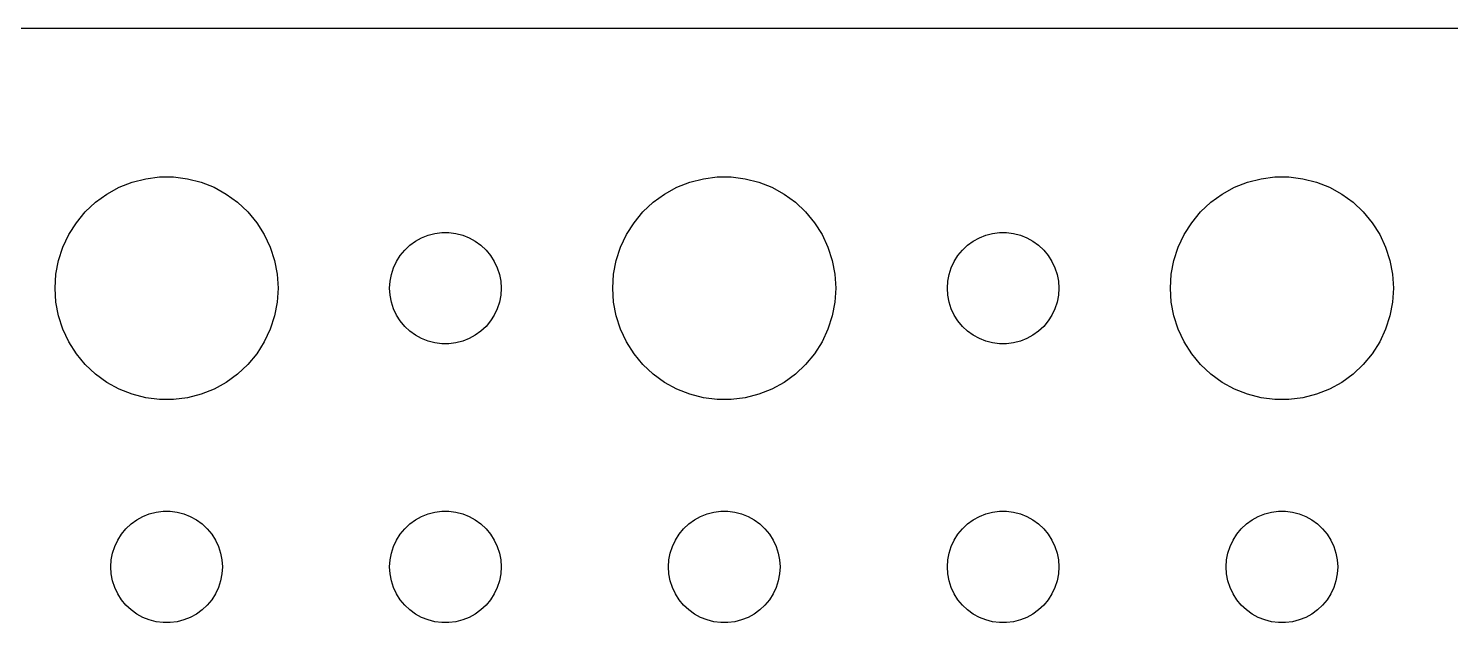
# Model space of a CAD drawing. Header units: metres. Extents: x -150 to 150, y -37 to 37.
# Drawn here: x -116.22 to -77.97, y 21 to 36.99 of the extents above; entities that cross this region are included whole.
import ezdxf

# ---------------------------------------------------------------- set-up
doc = ezdxf.new("R2010")
doc.units = ezdxf.units.M

msp = doc.modelspace()

# ---------------------------------------------------------------- linework, layer by layer
for p, q in [((144.814, 36.9901), (-144.814, 36.9901)), ((-113.427, 32.8532), (-113.062, 32.9469)), ((-113.062, 32.9469), (-112.688, 32.9941)), ((-112.688, 32.9941), (-112.312, 32.9941)), ((-112.312, 32.9941), (-111.938, 32.9469)), ((-111.938, 32.9469), (-111.573, 32.8532)), ((-98.427, 32.8532), (-98.0621, 32.9469)), ((-98.0621, 32.9469), (-97.6884, 32.9941)), ((-97.6884, 32.9941), (-97.3116, 32.9941)), ((-97.3116, 32.9941), (-96.9379, 32.9469)), ((-96.9379, 32.9469), (-96.573, 32.8532)), ((-83.427, 32.8532), (-83.0621, 32.9469)), ((-83.0621, 32.9469), (-82.6884, 32.9941)), ((-82.6884, 32.9941), (-82.3116, 32.9941)), ((-82.3116, 32.9941), (-81.9379, 32.9469)), ((-81.9379, 32.9469), (-81.573, 32.8532)), ((-114.412, 32.3115), (-114.107, 32.533)), ((-114.107, 32.533), (-113.777, 32.7145)), ((-113.777, 32.7145), (-113.427, 32.8532)), ((-111.573, 32.8532), (-111.223, 32.7145)), ((-111.223, 32.7145), (-110.893, 32.533)), ((-110.893, 32.533), (-110.588, 32.3115)), ((-99.4123, 32.3115), (-99.1075, 32.533)), ((-99.1075, 32.533), (-98.7773, 32.7145)), ((-98.7773, 32.7145), (-98.427, 32.8532)), ((-96.573, 32.8532), (-96.2227, 32.7145)), ((-96.2227, 32.7145), (-95.8925, 32.533)), ((-95.8925, 32.533), (-95.5877, 32.3115)), ((-84.4123, 32.3115), (-84.1075, 32.533)), ((-84.1075, 32.533), (-83.7773, 32.7145)), ((-83.7773, 32.7145), (-83.427, 32.8532)), ((-81.573, 32.8532), (-81.2227, 32.7145)), ((-81.2227, 32.7145), (-80.8925, 32.533)), ((-80.8925, 32.533), (-80.5877, 32.3115)), ((-114.687, 32.0536), (-114.412, 32.3115)), ((-110.588, 32.3115), (-110.313, 32.0536)), ((-99.6869, 32.0536), (-99.4123, 32.3115)), ((-95.5877, 32.3115), (-95.3131, 32.0536)), ((-84.6869, 32.0536), (-84.4123, 32.3115)), ((-80.5877, 32.3115), (-80.3131, 32.0536)), ((-115.129, 31.4453), (-114.927, 31.7634)), ((-114.927, 31.7634), (-114.687, 32.0536)), ((-110.313, 32.0536), (-110.073, 31.7634)), ((-110.073, 31.7634), (-109.871, 31.4453)), ((-100.129, 31.4453), (-99.927, 31.7634)), ((-99.927, 31.7634), (-99.6869, 32.0536)), ((-95.3131, 32.0536), (-95.073, 31.7634)), ((-95.073, 31.7634), (-94.8711, 31.4453)), ((-85.1289, 31.4453), (-84.927, 31.7634)), ((-84.927, 31.7634), (-84.6869, 32.0536)), ((-80.3131, 32.0536), (-80.073, 31.7634)), ((-80.073, 31.7634), (-79.8711, 31.4453)), ((-115.289, 31.1044), (-115.129, 31.4453)), ((-109.871, 31.4453), (-109.711, 31.1044)), ((-105.639, 31.3572), (-105.464, 31.4266)), ((-105.464, 31.4266), (-105.281, 31.4734)), ((-105.281, 31.4734), (-105.094, 31.497)), ((-105.094, 31.497), (-104.906, 31.497)), ((-104.906, 31.497), (-104.719, 31.4734)), ((-104.719, 31.4734), (-104.536, 31.4266)), ((-104.536, 31.4266), (-104.361, 31.3572)), ((-100.289, 31.1044), (-100.129, 31.4453)), ((-94.8711, 31.4453), (-94.7107, 31.1044)), ((-90.6387, 31.3572), (-90.4635, 31.4266)), ((-90.4635, 31.4266), (-90.2811, 31.4734)), ((-90.2811, 31.4734), (-90.0942, 31.497)), ((-90.0942, 31.497), (-89.9058, 31.497)), ((-89.9058, 31.497), (-89.7189, 31.4734)), ((-89.7189, 31.4734), (-89.5365, 31.4266)), ((-89.5365, 31.4266), (-89.3613, 31.3572)), ((-85.2893, 31.1044), (-85.1289, 31.4453)), ((-79.8711, 31.4453), (-79.7107, 31.1044)), ((-115.406, 30.7461), (-115.289, 31.1044)), ((-109.711, 31.1044), (-109.594, 30.7461)), ((-106.214, 30.8817), (-106.093, 31.0268)), ((-106.093, 31.0268), (-105.956, 31.1558)), ((-105.956, 31.1558), (-105.804, 31.2665)), ((-105.804, 31.2665), (-105.639, 31.3572)), ((-104.361, 31.3572), (-104.196, 31.2665)), ((-104.196, 31.2665), (-104.044, 31.1558)), ((-104.044, 31.1558), (-103.907, 31.0268)), ((-103.907, 31.0268), (-103.786, 30.8817)), ((-100.406, 30.7461), (-100.289, 31.1044)), ((-94.7107, 31.1044), (-94.5943, 30.7461)), ((-91.2135, 30.8817), (-91.0934, 31.0268)), ((-91.0934, 31.0268), (-90.9561, 31.1558)), ((-90.9561, 31.1558), (-90.8037, 31.2665)), ((-90.8037, 31.2665), (-90.6387, 31.3572)), ((-89.3613, 31.3572), (-89.1963, 31.2665)), ((-89.1963, 31.2665), (-89.0439, 31.1558)), ((-89.0439, 31.1558), (-88.9065, 31.0268)), ((-88.9065, 31.0268), (-88.7865, 30.8817)), ((-85.4057, 30.7461), (-85.2893, 31.1044)), ((-79.7107, 31.1044), (-79.5943, 30.7461)), ((-115.476, 30.376), (-115.406, 30.7461)), ((-109.594, 30.7461), (-109.524, 30.376)), ((-106.395, 30.5522), (-106.314, 30.7226)), ((-106.314, 30.7226), (-106.214, 30.8817)), ((-103.786, 30.8817), (-103.686, 30.7226)), ((-103.686, 30.7226), (-103.605, 30.5522)), ((-100.476, 30.376), (-100.406, 30.7461)), ((-94.5943, 30.7461), (-94.5237, 30.376)), ((-91.3947, 30.5522), (-91.3145, 30.7226)), ((-91.3145, 30.7226), (-91.2135, 30.8817)), ((-88.7865, 30.8817), (-88.6855, 30.7226)), ((-88.6855, 30.7226), (-88.6053, 30.5522)), ((-85.4763, 30.376), (-85.4057, 30.7461)), ((-79.5943, 30.7461), (-79.5237, 30.376)), ((-115.5, 30), (-115.476, 30.376)), ((-109.524, 30.376), (-109.5, 30)), ((-106.488, 30.188), (-106.453, 30.373)), ((-106.453, 30.373), (-106.395, 30.5522)), ((-103.605, 30.5522), (-103.547, 30.373)), ((-103.547, 30.373), (-103.512, 30.188)), ((-100.5, 30), (-100.476, 30.376)), ((-94.5237, 30.376), (-94.5, 30)), ((-91.4882, 30.188), (-91.4529, 30.373)), ((-91.4529, 30.373), (-91.3947, 30.5522)), ((-88.6053, 30.5522), (-88.5471, 30.373)), ((-88.5471, 30.373), (-88.5118, 30.188)), ((-85.5, 30), (-85.4763, 30.376)), ((-79.5237, 30.376), (-79.5, 30)), ((-115.476, 29.624), (-115.5, 30)), ((-109.5, 30), (-109.524, 29.624)), ((-106.5, 30), (-106.488, 30.188)), ((-106.488, 29.812), (-106.5, 30)), ((-103.512, 30.188), (-103.5, 30)), ((-103.5, 30), (-103.512, 29.812)), ((-100.476, 29.624), (-100.5, 30)), ((-94.5, 30), (-94.5237, 29.624)), ((-91.5, 30), (-91.4882, 30.188)), ((-91.4882, 29.812), (-91.5, 30)), ((-88.5118, 30.188), (-88.5, 30)), ((-88.5, 30), (-88.5118, 29.812)), ((-85.4763, 29.624), (-85.5, 30)), ((-79.5, 30), (-79.5237, 29.624)), ((-115.406, 29.2539), (-115.476, 29.624)), ((-109.524, 29.624), (-109.594, 29.2539)), ((-106.453, 29.627), (-106.488, 29.812)), ((-106.395, 29.4478), (-106.453, 29.627)), ((-103.547, 29.627), (-103.605, 29.4478)), ((-103.512, 29.812), (-103.547, 29.627)), ((-100.406, 29.2539), (-100.476, 29.624)), ((-94.5237, 29.624), (-94.5943, 29.2539)), ((-91.4529, 29.627), (-91.4882, 29.812)), ((-91.3947, 29.4478), (-91.4529, 29.627)), ((-88.5471, 29.627), (-88.6053, 29.4478)), ((-88.5118, 29.812), (-88.5471, 29.627)), ((-85.4057, 29.2539), (-85.4763, 29.624)), ((-79.5237, 29.624), (-79.5943, 29.2539)), ((-115.289, 28.8956), (-115.406, 29.2539)), ((-109.594, 29.2539), (-109.711, 28.8956)), ((-106.314, 29.2774), (-106.395, 29.4478)), ((-106.214, 29.1183), (-106.314, 29.2774)), ((-106.093, 28.9732), (-106.214, 29.1183)), ((-103.786, 29.1183), (-103.907, 28.9732)), ((-103.686, 29.2774), (-103.786, 29.1183)), ((-103.605, 29.4478), (-103.686, 29.2774)), ((-100.289, 28.8956), (-100.406, 29.2539)), ((-94.5943, 29.2539), (-94.7107, 28.8956)), ((-91.3145, 29.2774), (-91.3947, 29.4478)), ((-91.2135, 29.1183), (-91.3145, 29.2774)), ((-91.0934, 28.9732), (-91.2135, 29.1183)), ((-88.7865, 29.1183), (-88.9065, 28.9732)), ((-88.6855, 29.2774), (-88.7865, 29.1183)), ((-88.6053, 29.4478), (-88.6855, 29.2774)), ((-85.2893, 28.8956), (-85.4057, 29.2539)), ((-79.5943, 29.2539), (-79.7107, 28.8956)), ((-115.129, 28.5547), (-115.289, 28.8956)), ((-109.711, 28.8956), (-109.871, 28.5547)), ((-105.956, 28.8442), (-106.093, 28.9732)), ((-105.804, 28.7335), (-105.956, 28.8442)), ((-105.639, 28.6427), (-105.804, 28.7335)), ((-104.196, 28.7335), (-104.361, 28.6427)), ((-104.044, 28.8442), (-104.196, 28.7335)), ((-103.907, 28.9732), (-104.044, 28.8442)), ((-100.129, 28.5547), (-100.289, 28.8956)), ((-94.7107, 28.8956), (-94.8711, 28.5547)), ((-90.9561, 28.8442), (-91.0934, 28.9732)), ((-90.8037, 28.7335), (-90.9561, 28.8442)), ((-90.6387, 28.6427), (-90.8037, 28.7335)), ((-89.1963, 28.7335), (-89.3613, 28.6427)), ((-89.0439, 28.8442), (-89.1963, 28.7335)), ((-88.9065, 28.9732), (-89.0439, 28.8442)), ((-85.1289, 28.5547), (-85.2893, 28.8956)), ((-79.7107, 28.8956), (-79.8711, 28.5547)), ((-114.927, 28.2366), (-115.129, 28.5547)), ((-109.871, 28.5547), (-110.073, 28.2366)), ((-105.464, 28.5734), (-105.639, 28.6427)), ((-105.281, 28.5266), (-105.464, 28.5734)), ((-105.094, 28.503), (-105.281, 28.5266)), ((-104.906, 28.503), (-105.094, 28.503)), ((-104.719, 28.5266), (-104.906, 28.503)), ((-104.536, 28.5734), (-104.719, 28.5266)), ((-104.361, 28.6427), (-104.536, 28.5734)), ((-99.927, 28.2366), (-100.129, 28.5547)), ((-94.8711, 28.5547), (-95.073, 28.2366)), ((-90.4635, 28.5734), (-90.6387, 28.6427)), ((-90.2811, 28.5266), (-90.4635, 28.5734)), ((-90.0942, 28.503), (-90.2811, 28.5266)), ((-89.9058, 28.503), (-90.0942, 28.503)), ((-89.7189, 28.5266), (-89.9058, 28.503)), ((-89.5365, 28.5734), (-89.7189, 28.5266)), ((-89.3613, 28.6427), (-89.5365, 28.5734)), ((-84.927, 28.2366), (-85.1289, 28.5547)), ((-79.8711, 28.5547), (-80.073, 28.2366)), ((-114.687, 27.9464), (-114.927, 28.2366)), ((-114.412, 27.6884), (-114.687, 27.9464)), ((-110.313, 27.9464), (-110.588, 27.6884)), ((-110.073, 28.2366), (-110.313, 27.9464)), ((-99.6869, 27.9464), (-99.927, 28.2366)), ((-99.4123, 27.6884), (-99.6869, 27.9464)), ((-95.3131, 27.9464), (-95.5877, 27.6884)), ((-95.073, 28.2366), (-95.3131, 27.9464)), ((-84.6869, 27.9464), (-84.927, 28.2366)), ((-84.4123, 27.6884), (-84.6869, 27.9464)), ((-80.3131, 27.9464), (-80.5877, 27.6884)), ((-80.073, 28.2366), (-80.3131, 27.9464)), ((-114.107, 27.467), (-114.412, 27.6884)), ((-110.588, 27.6884), (-110.893, 27.467)), ((-99.1075, 27.467), (-99.4123, 27.6884)), ((-95.5877, 27.6884), (-95.8925, 27.467)), ((-84.1075, 27.467), (-84.4123, 27.6884)), ((-80.5877, 27.6884), (-80.8925, 27.467)), ((-113.777, 27.2855), (-114.107, 27.467)), ((-113.427, 27.1468), (-113.777, 27.2855)), ((-111.223, 27.2855), (-111.573, 27.1468)), ((-110.893, 27.467), (-111.223, 27.2855)), ((-98.7773, 27.2855), (-99.1075, 27.467)), ((-98.427, 27.1468), (-98.7773, 27.2855)), ((-96.2227, 27.2855), (-96.573, 27.1468)), ((-95.8925, 27.467), (-96.2227, 27.2855)), ((-83.7773, 27.2855), (-84.1075, 27.467)), ((-83.427, 27.1468), (-83.7773, 27.2855)), ((-81.2227, 27.2855), (-81.573, 27.1468)), ((-80.8925, 27.467), (-81.2227, 27.2855)), ((-113.062, 27.0531), (-113.427, 27.1468)), ((-112.688, 27.0059), (-113.062, 27.0531)), ((-112.312, 27.0059), (-112.688, 27.0059)), ((-111.938, 27.0531), (-112.312, 27.0059)), ((-111.573, 27.1468), (-111.938, 27.0531)), ((-98.0621, 27.0531), (-98.427, 27.1468)), ((-97.6884, 27.0059), (-98.0621, 27.0531)), ((-97.3116, 27.0059), (-97.6884, 27.0059)), ((-96.9379, 27.0531), (-97.3116, 27.0059)), ((-96.573, 27.1468), (-96.9379, 27.0531)), ((-83.0621, 27.0531), (-83.427, 27.1468)), ((-82.6884, 27.0059), (-83.0621, 27.0531)), ((-82.3116, 27.0059), (-82.6884, 27.0059)), ((-81.9379, 27.0531), (-82.3116, 27.0059)), ((-81.573, 27.1468), (-81.9379, 27.0531)), ((-113.456, 23.6558), (-113.304, 23.7665)), ((-113.304, 23.7665), (-113.139, 23.8572)), ((-113.139, 23.8572), (-112.964, 23.9266)), ((-112.964, 23.9266), (-112.781, 23.9734)), ((-112.781, 23.9734), (-112.594, 23.997)), ((-112.594, 23.997), (-112.406, 23.997)), ((-112.406, 23.997), (-112.219, 23.9734)), ((-112.219, 23.9734), (-112.036, 23.9266)), ((-112.036, 23.9266), (-111.861, 23.8572)), ((-111.861, 23.8572), (-111.696, 23.7665)), ((-111.696, 23.7665), (-111.544, 23.6558)), ((-105.956, 23.6558), (-105.804, 23.7665)), ((-105.804, 23.7665), (-105.639, 23.8572)), ((-105.639, 23.8572), (-105.464, 23.9266)), ((-105.464, 23.9266), (-105.281, 23.9734)), ((-105.281, 23.9734), (-105.094, 23.997)), ((-105.094, 23.997), (-104.906, 23.997)), ((-104.906, 23.997), (-104.719, 23.9734)), ((-104.719, 23.9734), (-104.536, 23.9266)), ((-104.536, 23.9266), (-104.361, 23.8572)), ((-104.361, 23.8572), (-104.196, 23.7665)), ((-104.196, 23.7665), (-104.044, 23.6558)), ((-98.4561, 23.6558), (-98.3037, 23.7665)), ((-98.3037, 23.7665), (-98.1387, 23.8572)), ((-98.1387, 23.8572), (-97.9635, 23.9266)), ((-97.9635, 23.9266), (-97.7811, 23.9734)), ((-97.7811, 23.9734), (-97.5942, 23.997)), ((-97.5942, 23.997), (-97.4058, 23.997)), ((-97.4058, 23.997), (-97.2189, 23.9734)), ((-97.2189, 23.9734), (-97.0365, 23.9266)), ((-97.0365, 23.9266), (-96.8613, 23.8572)), ((-96.8613, 23.8572), (-96.6963, 23.7665)), ((-96.6963, 23.7665), (-96.5439, 23.6558)), ((-90.9561, 23.6558), (-90.8037, 23.7665)), ((-90.8037, 23.7665), (-90.6387, 23.8572)), ((-90.6387, 23.8572), (-90.4635, 23.9266)), ((-90.4635, 23.9266), (-90.2811, 23.9734)), ((-90.2811, 23.9734), (-90.0942, 23.997)), ((-90.0942, 23.997), (-89.9058, 23.997)), ((-89.9058, 23.997), (-89.7189, 23.9734)), ((-89.7189, 23.9734), (-89.5365, 23.9266)), ((-89.5365, 23.9266), (-89.3613, 23.8572)), ((-89.3613, 23.8572), (-89.1963, 23.7665)), ((-89.1963, 23.7665), (-89.0439, 23.6558)), ((-83.4561, 23.6558), (-83.3037, 23.7665)), ((-83.3037, 23.7665), (-83.1387, 23.8572)), ((-83.1387, 23.8572), (-82.9635, 23.9266)), ((-82.9635, 23.9266), (-82.7811, 23.9734)), ((-82.7811, 23.9734), (-82.5942, 23.997)), ((-82.5942, 23.997), (-82.4058, 23.997)), ((-82.4058, 23.997), (-82.2189, 23.9734)), ((-82.2189, 23.9734), (-82.0365, 23.9266)), ((-82.0365, 23.9266), (-81.8613, 23.8572)), ((-81.8613, 23.8572), (-81.6963, 23.7665)), ((-81.6963, 23.7665), (-81.5439, 23.6558)), ((-113.814, 23.2226), (-113.714, 23.3817)), ((-113.714, 23.3817), (-113.593, 23.5268)), ((-113.593, 23.5268), (-113.456, 23.6558)), ((-111.544, 23.6558), (-111.407, 23.5268)), ((-111.407, 23.5268), (-111.286, 23.3817)), ((-111.286, 23.3817), (-111.186, 23.2226)), ((-106.314, 23.2226), (-106.214, 23.3817)), ((-106.214, 23.3817), (-106.093, 23.5268)), ((-106.093, 23.5268), (-105.956, 23.6558)), ((-104.044, 23.6558), (-103.907, 23.5268)), ((-103.907, 23.5268), (-103.786, 23.3817)), ((-103.786, 23.3817), (-103.686, 23.2226)), ((-98.8145, 23.2226), (-98.7135, 23.3817)), ((-98.7135, 23.3817), (-98.5934, 23.5268)), ((-98.5934, 23.5268), (-98.4561, 23.6558)), ((-96.5439, 23.6558), (-96.4065, 23.5268)), ((-96.4065, 23.5268), (-96.2865, 23.3817)), ((-96.2865, 23.3817), (-96.1855, 23.2226)), ((-91.3145, 23.2226), (-91.2135, 23.3817)), ((-91.2135, 23.3817), (-91.0934, 23.5268)), ((-91.0934, 23.5268), (-90.9561, 23.6558)), ((-89.0439, 23.6558), (-88.9065, 23.5268)), ((-88.9065, 23.5268), (-88.7865, 23.3817)), ((-88.7865, 23.3817), (-88.6855, 23.2226)), ((-83.8145, 23.2226), (-83.7135, 23.3817)), ((-83.7135, 23.3817), (-83.5934, 23.5268)), ((-83.5934, 23.5268), (-83.4561, 23.6558)), ((-81.5439, 23.6558), (-81.4065, 23.5268)), ((-81.4065, 23.5268), (-81.2865, 23.3817)), ((-81.2865, 23.3817), (-81.1855, 23.2226)), ((-113.953, 22.873), (-113.895, 23.0522)), ((-113.895, 23.0522), (-113.814, 23.2226)), ((-111.186, 23.2226), (-111.105, 23.0522)), ((-111.105, 23.0522), (-111.047, 22.873)), ((-106.453, 22.873), (-106.395, 23.0522)), ((-106.395, 23.0522), (-106.314, 23.2226)), ((-103.686, 23.2226), (-103.605, 23.0522)), ((-103.605, 23.0522), (-103.547, 22.873)), ((-98.9529, 22.873), (-98.8947, 23.0522)), ((-98.8947, 23.0522), (-98.8145, 23.2226)), ((-96.1855, 23.2226), (-96.1053, 23.0522)), ((-96.1053, 23.0522), (-96.0471, 22.873)), ((-91.4529, 22.873), (-91.3947, 23.0522)), ((-91.3947, 23.0522), (-91.3145, 23.2226)), ((-88.6855, 23.2226), (-88.6053, 23.0522)), ((-88.6053, 23.0522), (-88.5471, 22.873)), ((-83.9529, 22.873), (-83.8947, 23.0522)), ((-83.8947, 23.0522), (-83.8145, 23.2226)), ((-81.1855, 23.2226), (-81.1053, 23.0522)), ((-81.1053, 23.0522), (-81.0471, 22.873)), ((-114, 22.5), (-113.988, 22.688)), ((-113.988, 22.688), (-113.953, 22.873)), ((-111.047, 22.873), (-111.012, 22.688)), ((-111.012, 22.688), (-111, 22.5)), ((-106.5, 22.5), (-106.488, 22.688)), ((-106.488, 22.688), (-106.453, 22.873)), ((-103.547, 22.873), (-103.512, 22.688)), ((-103.512, 22.688), (-103.5, 22.5)), ((-99, 22.5), (-98.9882, 22.688)), ((-98.9882, 22.688), (-98.9529, 22.873)), ((-96.0471, 22.873), (-96.0118, 22.688)), ((-96.0118, 22.688), (-96, 22.5)), ((-91.5, 22.5), (-91.4882, 22.688)), ((-91.4882, 22.688), (-91.4529, 22.873)), ((-88.5471, 22.873), (-88.5118, 22.688)), ((-88.5118, 22.688), (-88.5, 22.5)), ((-84, 22.5), (-83.9882, 22.688)), ((-83.9882, 22.688), (-83.9529, 22.873)), ((-81.0471, 22.873), (-81.0118, 22.688)), ((-81.0118, 22.688), (-81, 22.5)), ((-113.988, 22.312), (-114, 22.5)), ((-113.953, 22.127), (-113.988, 22.312)), ((-111.012, 22.312), (-111.047, 22.127)), ((-111, 22.5), (-111.012, 22.312)), ((-106.488, 22.312), (-106.5, 22.5)), ((-106.453, 22.127), (-106.488, 22.312)), ((-103.512, 22.312), (-103.547, 22.127)), ((-103.5, 22.5), (-103.512, 22.312)), ((-98.9882, 22.312), (-99, 22.5)), ((-98.9529, 22.127), (-98.9882, 22.312)), ((-96.0118, 22.312), (-96.0471, 22.127)), ((-96, 22.5), (-96.0118, 22.312)), ((-91.4882, 22.312), (-91.5, 22.5)), ((-91.4529, 22.127), (-91.4882, 22.312)), ((-88.5118, 22.312), (-88.5471, 22.127)), ((-88.5, 22.5), (-88.5118, 22.312)), ((-83.9882, 22.312), (-84, 22.5)), ((-83.9529, 22.127), (-83.9882, 22.312)), ((-81.0118, 22.312), (-81.0471, 22.127)), ((-81, 22.5), (-81.0118, 22.312)), ((-113.895, 21.9478), (-113.953, 22.127)), ((-113.814, 21.7774), (-113.895, 21.9478)), ((-111.105, 21.9478), (-111.186, 21.7774)), ((-111.047, 22.127), (-111.105, 21.9478)), ((-106.395, 21.9478), (-106.453, 22.127)), ((-106.314, 21.7774), (-106.395, 21.9478)), ((-103.605, 21.9478), (-103.686, 21.7774)), ((-103.547, 22.127), (-103.605, 21.9478)), ((-98.8947, 21.9478), (-98.9529, 22.127)), ((-98.8145, 21.7774), (-98.8947, 21.9478)), ((-96.1053, 21.9478), (-96.1855, 21.7774)), ((-96.0471, 22.127), (-96.1053, 21.9478)), ((-91.3947, 21.9478), (-91.4529, 22.127)), ((-91.3145, 21.7774), (-91.3947, 21.9478)), ((-88.6053, 21.9478), (-88.6855, 21.7774)), ((-88.5471, 22.127), (-88.6053, 21.9478)), ((-83.8947, 21.9478), (-83.9529, 22.127)), ((-83.8145, 21.7774), (-83.8947, 21.9478)), ((-81.1053, 21.9478), (-81.1855, 21.7774)), ((-81.0471, 22.127), (-81.1053, 21.9478)), ((-113.714, 21.6183), (-113.814, 21.7774)), ((-113.593, 21.4732), (-113.714, 21.6183)), ((-113.456, 21.3442), (-113.593, 21.4732)), ((-111.407, 21.4732), (-111.544, 21.3442)), ((-111.286, 21.6183), (-111.407, 21.4732)), ((-111.186, 21.7774), (-111.286, 21.6183)), ((-106.214, 21.6183), (-106.314, 21.7774)), ((-106.093, 21.4732), (-106.214, 21.6183)), ((-105.956, 21.3442), (-106.093, 21.4732)), ((-103.907, 21.4732), (-104.044, 21.3442)), ((-103.786, 21.6183), (-103.907, 21.4732)), ((-103.686, 21.7774), (-103.786, 21.6183)), ((-98.7135, 21.6183), (-98.8145, 21.7774)), ((-98.5934, 21.4732), (-98.7135, 21.6183)), ((-98.4561, 21.3442), (-98.5934, 21.4732)), ((-96.4065, 21.4732), (-96.5439, 21.3442)), ((-96.2865, 21.6183), (-96.4065, 21.4732)), ((-96.1855, 21.7774), (-96.2865, 21.6183)), ((-91.2135, 21.6183), (-91.3145, 21.7774)), ((-91.0934, 21.4732), (-91.2135, 21.6183)), ((-90.9561, 21.3442), (-91.0934, 21.4732)), ((-88.9065, 21.4732), (-89.0439, 21.3442)), ((-88.7865, 21.6183), (-88.9065, 21.4732)), ((-88.6855, 21.7774), (-88.7865, 21.6183)), ((-83.7135, 21.6183), (-83.8145, 21.7774)), ((-83.5934, 21.4732), (-83.7135, 21.6183)), ((-83.4561, 21.3442), (-83.5934, 21.4732)), ((-81.4065, 21.4732), (-81.5439, 21.3442)), ((-81.2865, 21.6183), (-81.4065, 21.4732)), ((-81.1855, 21.7774), (-81.2865, 21.6183)), ((-113.304, 21.2335), (-113.456, 21.3442)), ((-113.139, 21.1427), (-113.304, 21.2335)), ((-112.964, 21.0734), (-113.139, 21.1427)), ((-112.781, 21.0266), (-112.964, 21.0734)), ((-112.036, 21.0734), (-112.219, 21.0266)), ((-111.861, 21.1427), (-112.036, 21.0734)), ((-111.696, 21.2335), (-111.861, 21.1427)), ((-111.544, 21.3442), (-111.696, 21.2335)), ((-105.804, 21.2335), (-105.956, 21.3442)), ((-105.639, 21.1427), (-105.804, 21.2335)), ((-105.464, 21.0734), (-105.639, 21.1427)), ((-105.281, 21.0266), (-105.464, 21.0734)), ((-104.536, 21.0734), (-104.719, 21.0266)), ((-104.361, 21.1427), (-104.536, 21.0734)), ((-104.196, 21.2335), (-104.361, 21.1427)), ((-104.044, 21.3442), (-104.196, 21.2335)), ((-98.3037, 21.2335), (-98.4561, 21.3442)), ((-98.1387, 21.1427), (-98.3037, 21.2335)), ((-97.9635, 21.0734), (-98.1387, 21.1427)), ((-97.7811, 21.0266), (-97.9635, 21.0734)), ((-97.0365, 21.0734), (-97.2189, 21.0266)), ((-96.8613, 21.1427), (-97.0365, 21.0734)), ((-96.6963, 21.2335), (-96.8613, 21.1427)), ((-96.5439, 21.3442), (-96.6963, 21.2335)), ((-90.8037, 21.2335), (-90.9561, 21.3442)), ((-90.6387, 21.1427), (-90.8037, 21.2335)), ((-90.4635, 21.0734), (-90.6387, 21.1427)), ((-90.2811, 21.0266), (-90.4635, 21.0734)), ((-89.5365, 21.0734), (-89.7189, 21.0266)), ((-89.3613, 21.1427), (-89.5365, 21.0734)), ((-89.1963, 21.2335), (-89.3613, 21.1427)), ((-89.0439, 21.3442), (-89.1963, 21.2335)), ((-83.3037, 21.2335), (-83.4561, 21.3442)), ((-83.1387, 21.1427), (-83.3037, 21.2335)), ((-82.9635, 21.0734), (-83.1387, 21.1427)), ((-82.7811, 21.0266), (-82.9635, 21.0734)), ((-82.0365, 21.0734), (-82.2189, 21.0266)), ((-81.8613, 21.1427), (-82.0365, 21.0734)), ((-81.6963, 21.2335), (-81.8613, 21.1427)), ((-81.5439, 21.3442), (-81.6963, 21.2335)), ((-112.594, 21.003), (-112.781, 21.0266)), ((-112.406, 21.003), (-112.594, 21.003)), ((-112.219, 21.0266), (-112.406, 21.003)), ((-105.094, 21.003), (-105.281, 21.0266)), ((-104.906, 21.003), (-105.094, 21.003)), ((-104.719, 21.0266), (-104.906, 21.003)), ((-97.5942, 21.003), (-97.7811, 21.0266)), ((-97.4058, 21.003), (-97.5942, 21.003)), ((-97.2189, 21.0266), (-97.4058, 21.003)), ((-90.0942, 21.003), (-90.2811, 21.0266)), ((-89.9058, 21.003), (-90.0942, 21.003)), ((-89.7189, 21.0266), (-89.9058, 21.003)), ((-82.5942, 21.003), (-82.7811, 21.0266)), ((-82.4058, 21.003), (-82.5942, 21.003)), ((-82.2189, 21.0266), (-82.4058, 21.003))]:
    msp.add_line(p, q)

doc.saveas('drawing.dxf')
